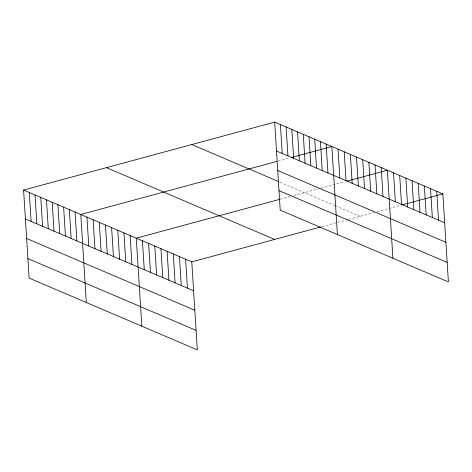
<?xml version="1.0" encoding="UTF-8"?>
<svg xmlns="http://www.w3.org/2000/svg" width="472" height="472" viewBox="0 0 472 472"><rect width="100%" height="100%" fill="white"/><g stroke="black" fill="none" stroke-linecap="round" stroke-linejoin="round"><path stroke-width="0.35" stroke-dasharray="2.36 1.77" d="M278.043 161.094L289.371 158.026M280.114 199.243L290.28 196.488M293.667 195.573L320.087 188.422M320.795 188.234L344.873 181.714M322.063 226.595L336.967 222.56M337.645 222.377L347.811 219.627M348.483 219.445L374.166 212.494M376.998 211.727L400.368 205.403M279.837 182.109L334.719 205.538M335.338 205.798L360.006 216.329"/><path stroke-width="0.71" d="M23.6 190.074L191.779 261.86L197.314 349.882L29.14 278.096L23.6 190.074L274.686 122.118L442.86 193.903L448.4 281.926L280.22 210.14L274.686 122.118M276.627 161.477L80.783 214.483L86.317 302.505M291.495 157.447L331.863 146.526L337.403 234.549M279.436 199.426L136.278 238.171L141.818 326.193M346.997 181.142L387.364 170.215L392.899 258.237M191.779 261.86L320.706 226.961M401.79 205.019L442.86 193.903M276.503 151.01L444.677 222.796M277.731 170.522L445.91 242.307M191.827 144.544L278.604 181.584M278.993 190.629L447.173 262.414M106.46 167.648L274.633 239.434M25.417 218.967L193.597 290.746M26.644 238.478L194.824 310.263M27.913 258.585L196.087 330.365M436.694 191.272L438.512 220.158M430.529 188.641L432.346 217.527M424.363 186.009L426.181 214.896M418.198 183.372L420.015 212.264M412.026 180.741L413.85 209.633M405.861 178.109L407.678 207.001M399.695 175.478L401.513 204.37M393.53 172.846L395.347 201.739M381.199 167.584L383.016 196.47M375.028 164.952L376.851 193.839M368.862 162.315L370.679 191.207M362.697 159.683L364.514 188.576M356.531 157.052L358.348 185.944M350.366 154.421L352.183 183.313M344.2 151.789L346.017 180.682M338.029 149.158L339.846 178.05M326.146 144.084L327.963 172.976M320.429 141.641L322.246 170.534M314.712 139.205L316.529 168.097M308.995 136.762L310.812 165.654M303.272 134.319L305.095 163.212M297.555 131.883L299.372 160.775M291.838 129.44L293.655 158.332M286.12 126.997L287.938 155.89M280.403 124.561L282.221 153.453M185.614 259.222L187.431 288.115M179.443 256.591L181.26 285.483M173.277 253.96L175.094 282.852M167.112 251.328L168.929 280.22M160.946 248.697L162.763 277.589M154.781 246.065L156.598 274.958M148.615 243.434L150.432 272.326M142.444 240.803L144.261 269.689M130.113 235.534L131.93 264.426M123.947 232.902L125.764 261.795M117.782 230.271L119.599 259.163M111.61 227.64L113.433 256.532M105.445 225.008L107.262 253.901M99.279 222.377L101.096 251.269M93.114 219.745L94.931 248.638M86.948 217.114L88.765 246M75.06 212.04L76.883 240.932M69.343 209.597L71.16 238.49M63.626 207.161L65.443 236.047M57.909 204.718L59.726 233.61M52.191 202.276L54.009 231.168M46.474 199.839L48.291 228.725M40.751 197.396L42.574 226.289M35.034 194.954L36.851 223.846M29.317 192.517L31.134 221.403"/></g></svg>
